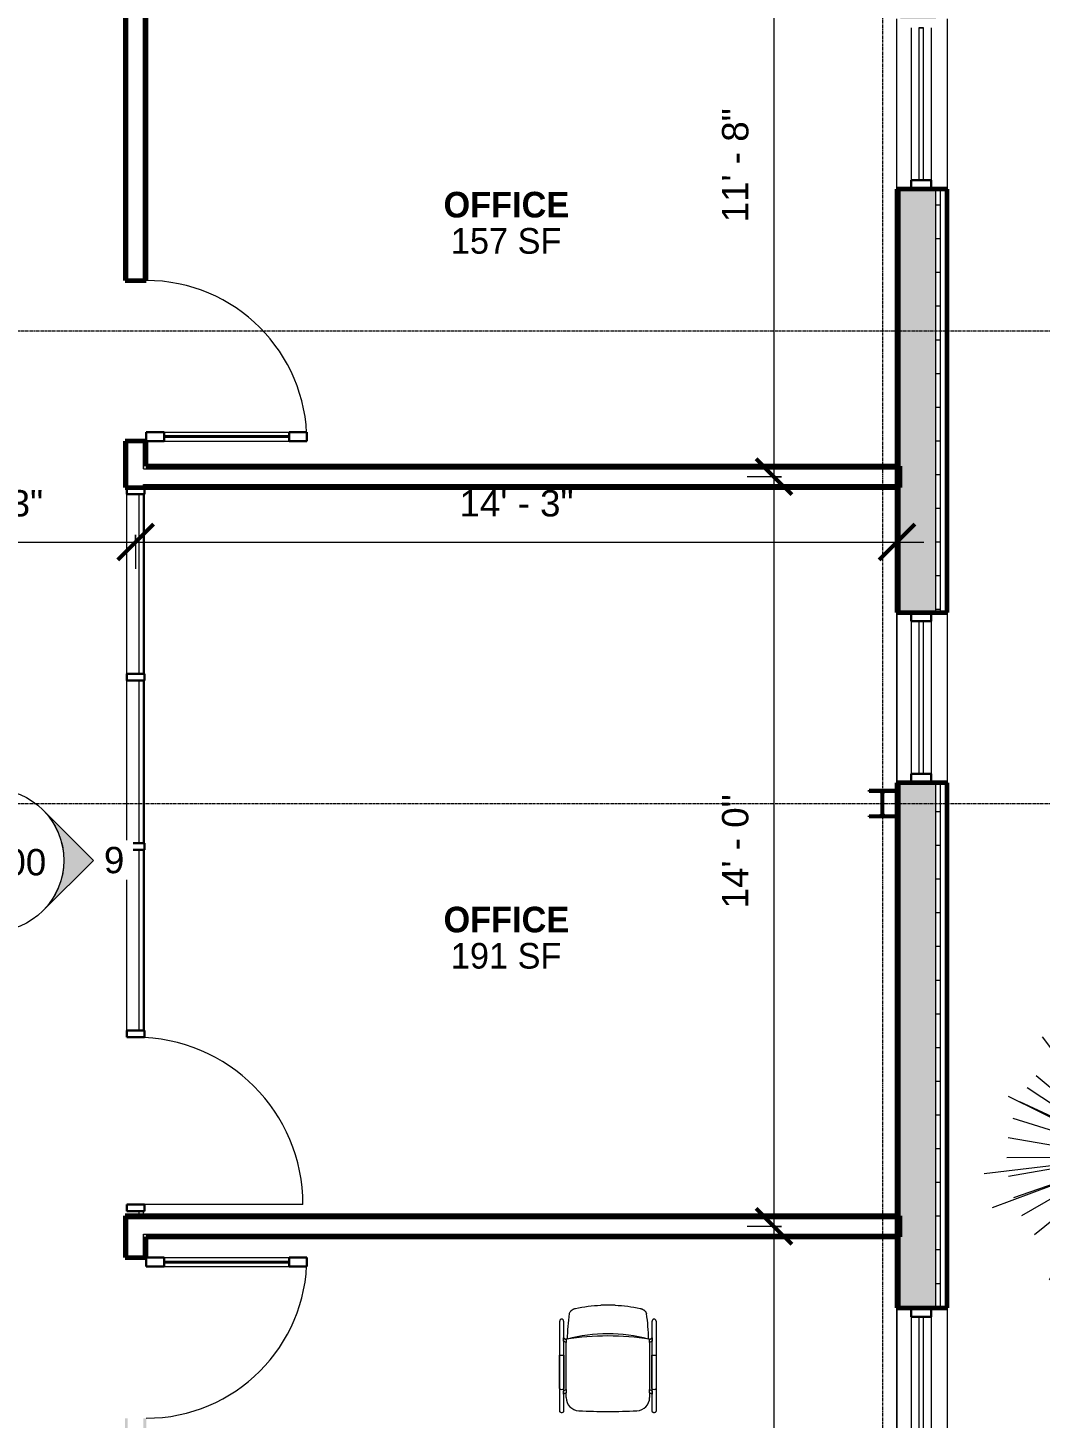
# Model space of a CAD drawing. Header units: inches. Extents: x 30 to 2293, y -1876 to -115.
# Drawn here: x 1838.8 to 2065.7, y -1148.2 to -836.6 of the extents above; entities that cross this region are included whole.
import ezdxf

# ---------------------------------------------------------------- set-up
doc = ezdxf.new("R2010")
doc.units = ezdxf.units.IN
doc.header["$MEASUREMENT"] = 0
doc.linetypes.add('Grid Line 1_2_', pattern=[0.875, 0.5, -0.125, 0.125, -0.125])
for name, color, linetype, lineweight in [('A-ANNO-DIMS', 211, 'Continuous', 9), ('A-ANNO-DIMS-64', 211, 'Continuous', 9), ('A-AREA-IDEN', 2, 'Continuous', 9), ('A-DOOR', 31, 'Continuous', 18), ('A-DOOR-GLAZ', 31, 'Continuous', 40), ('A-GLAZ-CURT', 52, 'Continuous', 9), ('A-GLAZ-CWMG', 51, 'Continuous', 9), ('A-WALL', 113, 'Continuous', 18), ('A-WALL-PATT', 111, 'Continuous', 60), ('G-ANNO-SYMB', 111, 'Continuous', 9), ('I-FURN', 30, 'Continuous', 9), ('I-WALL', 2, 'Continuous', 18), ('L-PLNT', 71, 'Continuous', 9), ('L-SITE-WALL', 31, 'Continuous', 18), ('S-COLS', 52, 'Continuous', 9), ('S-GRID', 1, 'Continuous', 9)]:
    doc.layers.add(name, color=color, linetype=linetype, lineweight=lineweight)
doc.styles.add('Arial', font='arial.ttf', dxfattribs={"height": 5.901198})
doc.styles.add('Century Gothic', font='GOTHIC.TTF', dxfattribs={"height": 5.748447})
doc.styles.add('Century Gothic_B', font='GOTHICB.TTF', dxfattribs={"height": 5.744479})
doc.dimstyles.new('Linear_-_3_32__Arial', dxfattribs={"dimscale": 12, "dimtxt": 6, "dimasz": 0.666667, "dimexe": 0.5, "dimexo": 0.333333, "dimgap": 0.333333, "dimtad": 1, "dimdec": 0, "dimzin": 1, "dimdsep": 46, "dimlunit": 4, "dimtxsty": 'Arial', "dimblk1": 'OBLIQUE', "dimblk2": 'OBLIQUE', "dimsah": 1, "dimcen": 0.09, "dimdle": 0.5, "dimazin": 0, "dimtfac": 1, "dimtdec": 4, "dimtix": 1, "dimtmove": 0, "dimatfit": 3, "dimfxl": 1, "dimtvp": 1, "dimfrac": 2, "dimtolj": 1, "dimtzin": 0, "dimarcsym": 2})
doc.dimstyles.new('Linear_-_3_32__Arial_1', dxfattribs={"dimscale": 12, "dimtxt": 6, "dimasz": 0.666667, "dimexe": 0.5, "dimexo": 0.333333, "dimgap": 0.333333, "dimtad": 1, "dimdec": 0, "dimzin": 1, "dimdsep": 46, "dimlunit": 4, "dimtxsty": 'Arial', "dimblk1": 'OBLIQUE', "dimblk2": 'OBLIQUE', "dimsah": 1, "dimcen": 0.09, "dimdle": 0.5, "dimazin": 0, "dimtfac": 1, "dimtdec": 4, "dimtix": 1, "dimtmove": 0, "dimatfit": 3, "dimfxl": 1, "dimtvp": 1, "dimfrac": 2, "dimtolj": 1, "dimtzin": 0, "dimarcsym": 2})
doc.dimstyles.new('Linear_-_3_32__Arial_2', dxfattribs={"dimscale": 12, "dimtxt": 6, "dimasz": 0.666667, "dimexe": 0.5, "dimexo": 0.333333, "dimgap": 0.333333, "dimtad": 1, "dimdec": 0, "dimzin": 1, "dimdsep": 46, "dimlunit": 4, "dimtxsty": 'Arial', "dimblk1": 'OBLIQUE', "dimblk2": 'OBLIQUE', "dimsah": 1, "dimcen": 0.09, "dimdle": 0.5, "dimazin": 0, "dimtfac": 1, "dimtdec": 4, "dimtix": 1, "dimtmove": 0, "dimatfit": 3, "dimfxl": 1, "dimtvp": 1, "dimfrac": 2, "dimtolj": 1, "dimtzin": 0, "dimarcsym": 2})
pattern_1 = [(0, (0, 0), (20.48, 5.12), [0.845, -14.515, 0.845, -14.515, -81.92]), (0, (0, 0), (20.48, 5.12), [-30.72, 0.845, -29.875, 0.845, -14.515, -35.84]), (0, (0, 0), (20.48, 5.12), [-76.8, 0.845, -9.395, 0.845, -24.755]), (120, (7.68, 2.56), (-14.67405, 15.1762), [0.845, -14.515, 0.845, -14.515, -81.92]), (120, (7.68, 2.56), (-14.67405, 15.1762), [-30.72, 0.845, -29.875, 0.845, -14.515, -35.84]), (120, (7.68, 2.56), (-14.67405, 15.1762), [-76.8, 0.845, -9.395, 0.845, -24.755]), (240, (10.24, 12.8), (-5.80595, -20.2962), [0.845, -14.515, 0.845, -14.515, -81.92]), (240, (10.24, 12.8), (-5.80595, -20.2962), [-30.72, 0.845, -29.875, 0.845, -14.515, -35.84]), (240, (10.24, 12.8), (-5.80595, -20.2962), [-76.8, 0.845, -9.395, 0.845, -24.755])]

# ---------------------------------------------------------------- blocks, each defined once
blk = doc.blocks.new('RPC Shrub - Thevetia 5_-6_-453034-Floor Plan - Office Annex')
at = {"layer": 'L-PLNT', "color": 252}
for p, q in [((0, 0), (4.76, 33)), ((0, 0), (-14.27, 30.13)), ((0, 0), (13.06, 28.42)), ((0, 0), (17.61, 28.31)), ((-13.3, 27.78), (-8.64, 18.07)), ((-12.09, 25.26), (-7.86, 16.43)), ((-7.96, 26.84), (-5.59, 18.01)), ((-2.95, 27.84), (-2.02, 18.97)), ((2.95, 27.84), (2.02, 18.97)), ((7.96, 26.84), (5.59, 18.01)), ((12.09, 25.26), (7.86, 16.43)), ((0, 0), (-23.79, 23.36)), ((-16.33, 22.75), (-10.57, 14.53)), ((16.33, 22.75), (10.57, 14.53)), ((-19.56, 20.03), (-12.68, 13.05)), ((19.56, 20.03), (12.68, 13.05)), ((-22.54, 16.61), (-13.53, 10.3)), ((0, 0), (28.36, 17.54)), ((22.54, 16.61), (13.53, 10.3)), ((-24.88, 12.85), (-15.27, 7.81)), ((24.88, 12.85), (15.27, 7.81)), ((31.57, 10.71), (20.84, 7.07)), ((0, 0), (-28.22, 8.69)), ((-26.46, 9.16), (-18.94, 6.43)), ((4.91, 1.65), (22, 7.37)), ((26.46, 9.16), (18.94, 6.43)), ((0, 0), (-33, 4.76)), ((-27.42, 5.69), (-19.78, 4.12)), ((27.42, 5.69), (19.78, 4.12)), ((-27.9, 2.4), (-20.28, 1.69)), ((0, 0), (-20.61, -26.21)), ((0, 0), (-13.93, -30.29)), ((0, 0), (31.86, -9.81)), ((0, 0), (21.02, -25.88)), ((0, 0), (6.52, -32.7)), ((27.9, 2.4), (20.28, 1.69)), ((-29.1, -10.08), (0.46, -0.17)), ((-27.9, -2.4), (-20.28, -1.69)), ((27.9, -2.4), (20.28, -1.69)), ((-27.42, -5.69), (-19.78, -4.12)), ((27.42, -5.69), (19.78, -4.12)), ((-26.46, -9.16), (-18.94, -6.43)), ((-24.88, -12.85), (-15.27, -7.81)), ((24.88, -12.85), (15.27, -7.81)), ((26.46, -9.16), (18.94, -6.43)), ((-22.54, -16.61), (-13.53, -10.3)), ((22.54, -16.61), (13.53, -10.3)), ((-19.56, -20.03), (-12.68, -13.05)), ((-16.33, -22.75), (-10.57, -14.53)), ((16.33, -22.75), (10.57, -14.53)), ((19.56, -20.03), (12.68, -13.05)), ((-12.09, -25.26), (-7.86, -16.43)), ((-7.96, -26.84), (-5.59, -18.01)), ((7.96, -26.84), (5.59, -18.01)), ((12.09, -25.26), (7.86, -16.43)), ((-2.95, -27.84), (-2.02, -18.97)), ((2.95, -27.84), (2.02, -18.97))]:
    blk.add_line(p, q, dxfattribs=at)
for start, end in [(0, 180), (180, 0)]:
    blk.add_arc((0, 0), 2, start, end, dxfattribs=at)
blk = doc.blocks.new('Rectangular Mullion - Exterior 2_ x 4_5_-607528-Floor Plan - Office Annex')
at = {"layer": 'A-GLAZ-CWMG', "color": 50, "lineweight": 30}
for p, q in [((-1, 1.5), (1, 1.5)), ((-1, -3), (-1, 1.5)), ((1, 1.5), (1, -3)), ((1, -3), (-1, -3))]:
    blk.add_line(p, q, dxfattribs=at)
blk = doc.blocks.new('System Panel - Exterior Glazing-607532-Floor Plan - Office Annex')
at = {"layer": 'A-GLAZ-CURT', "color": 10, "lineweight": 18}
for p, q in [((17.09375, 1.25), (-17.09375, 1.25)), ((-17.09375, 1.25), (-17.09375, 0.25)), ((-17.09375, 0.25), (17.09375, 0.25)), ((17.09375, 0.25), (17.09375, 1.25))]:
    blk.add_line(p, q, dxfattribs=at)
at = {"layer": 'A-GLAZ-CURT', "color": 130}
for p, q in [((-17.09375, 0.25), (-17.09375, 1.25)), ((17.09375, 1.25), (17.09375, 0.25))]:
    blk.add_line(p, q, dxfattribs=at)
at = {"layer": 'A-GLAZ-CURT', "color": 254}
for p, q in [((17.09375, 1.25), (-17.09375, 1.25)), ((-17.09375, 0.25), (17.09375, 0.25))]:
    blk.add_line(p, q, dxfattribs=at)
blk = doc.blocks.new('Rectangular Mullion - Exterior 2_ x 4_5_-435687-Floor Plan - Office Annex')
at = {"layer": 'A-GLAZ-CWMG', "color": 7}
for p, q in [((1188.75, -1530.09), (1154.56, -1530.09)), ((1188.75, -1534.59), (1154.56, -1534.59))]:
    blk.add_line(p, q, dxfattribs=at)
blk = doc.blocks.new('Open Source Metal Building_Exterior_rvt-1-Floor Plan - Office Annex')
at = {"layer": 'A-WALL-PATT', "lineweight": 9}
h = blk.add_hatch(dxfattribs=at)
h.set_pattern_fill('FP_2', color=8, style=0, pattern_type=2)
h.set_pattern_definition([(161.57, (0.32, 0.32), (-2.56049618, -0.0005374), [0, -18.214, 2.022, 0]), (18.43, (-0.32, 0.32), (-2.56049618, 0.0005374), [0, -18.214, 2.022, 0]), (108.43, (0.32, 0.32), (1.2792209, -6.40087673), [6.07, -14.166]), (71.57, (-0.32, 0.32), (1.2792209, 6.40087673), [6.07, -14.166])])
h.paths.add_polyline_path([(2042.31, -1123.5), (2042.31, -1005.79), (2034.31, -1005.79), (2034.31, -1123.5)], flags=0)
h.paths.add_polyline_path([(2042.31, -967.6), (2042.31, -872.76), (2034.31, -872.76), (2034.31, -967.6)], flags=0)
h.paths.add_polyline_path([(2042.31, -834.57), (2042.31, -696.46), (2034.31, -696.46), (2034.31, -834.57)], flags=0)
h = blk.add_hatch(dxfattribs=at)
h.set_pattern_fill('FP_3', style=0, pattern_type=2)
h.set_pattern_definition([(0, (0, 0), (0, 7.554), []), (90, (0, 0), (-7.554, 5e-16), [])])
h.paths.add_polyline_path([(2043.31, -1123.5), (2043.31, -1005.79), (2042.31, -1005.79), (2042.31, -1123.5)], flags=0)
h.paths.add_polyline_path([(2042.31, -967.6), (2043.31, -967.6), (2043.31, -872.76), (2042.31, -872.76)], flags=0)
h.paths.add_polyline_path([(2043.31, -834.57), (2043.31, -697.46), (2042.31, -697.46), (2042.31, -834.57)], flags=0)
at = {"layer": 'S-COLS'}
h = blk.add_hatch(dxfattribs=at)
h.set_pattern_fill('FP_4', color=256, style=0, pattern_type=2)
h.set_pattern_definition([(45, (0, 0), (-6.335677, 6.335677), []), (45, (0, 9.6), (-6.335677, 6.335677), [])])
h.paths.add_polyline_path([(2033.31, -1013.46), (2033.31, -1013.2), (2030.92, -1013.2), (2030.57, -1013.05), (2030.43, -1012.71), (2030.43, -1008.22), (2030.57, -1007.87), (2030.92, -1007.73), (2033.31, -1007.73), (2033.31, -1007.47), (2027.32, -1007.47), (2027.32, -1007.73), (2029.71, -1007.73), (2030.05, -1007.87), (2030.2, -1008.22), (2030.2, -1012.71), (2030.05, -1013.05), (2029.71, -1013.2), (2027.32, -1013.2), (2027.32, -1013.46)], flags=0)
at = {"layer": 'A-WALL', "color": 10}
for p, q in [((2034.31, -967.6), (2034.31, -872.76)), ((2042.31, -967.6), (2042.31, -872.76)), ((2043.31, -967.6), (2043.31, -872.76)), ((2034.31, -1123.5), (2034.31, -1005.79)), ((2042.31, -1123.5), (2042.31, -1005.79)), ((2043.31, -1123.5), (2043.31, -1005.79))]:
    blk.add_line(p, q, dxfattribs=at)
at = {"layer": 'L-SITE-WALL', "color": 10}
for p, q in [((2033.56, -872.76), (2033.56, -834.57)), ((2044.81, -834.57), (2044.81, -872.76)), ((2033.56, -1005.79), (2033.56, -967.6)), ((2044.81, -967.6), (2044.81, -1005.79)), ((2033.56, -1161.69), (2033.56, -1123.5)), ((2044.81, -1123.5), (2044.81, -1161.69))]:
    blk.add_line(p, q, dxfattribs=at)
at = {"layer": 'L-SITE-WALL', "color": 250, "lineweight": 60}
for p, q in [((2033.56, -872.76), (2033.56, -967.6)), ((2044.81, -872.76), (2033.56, -872.76)), ((2044.81, -967.6), (2044.81, -872.76)), ((2033.56, -967.6), (2044.81, -967.6)), ((2033.56, -1005.79), (2033.56, -1123.5)), ((2044.81, -1005.79), (2033.56, -1005.79)), ((2044.81, -1123.5), (2044.81, -1005.79)), ((2033.56, -1123.5), (2044.81, -1123.5))]:
    blk.add_line(p, q, dxfattribs=at)
at = {"layer": 'S-COLS', "color": 90, "lineweight": 40}
for p, q in [((2033.31, -1007.47), (2027.32, -1007.47)), ((2027.32, -1007.47), (2027.32, -1007.73)), ((2027.32, -1007.73), (2029.71, -1007.73)), ((2030.2, -1008.22), (2030.2, -1012.71)), ((2030.43, -1012.71), (2030.43, -1008.22)), ((2030.92, -1007.73), (2033.31, -1007.73)), ((2033.31, -1007.73), (2033.31, -1007.47)), ((2029.71, -1013.2), (2027.32, -1013.2)), ((2027.32, -1013.2), (2027.32, -1013.46)), ((2027.32, -1013.46), (2033.31, -1013.46)), ((2033.31, -1013.2), (2030.92, -1013.2)), ((2033.31, -1013.46), (2033.31, -1013.2))]:
    blk.add_line(p, q, dxfattribs=at)
for centre, start, end in [((2029.71, -1008.22), 0, 90), ((2030.92, -1008.22), 90, 180), ((2029.71, -1012.71), 270, 0), ((2030.92, -1012.71), 180, 270)]:
    blk.add_arc(centre, 0.49, start, end, dxfattribs=at)
at = {"layer": 'S-GRID', "linetype": 'Grid Line 1_2_'}
for p, q in [((2030.31, -114.83), (2030.31, -1843.89)), ((62.02, -904.46), (2260.57, -904.46)), ((62.02, -1010.46), (2260.57, -1010.46))]:
    blk.add_line(p, q, dxfattribs=at)
at = {"lineweight": 9}
for name, p, rotation in [('Rectangular Mullion - Exterior 2_ x 4_5_-435687-Floor Plan - Office Annex', (506.66, -2025.32), 89.99999999999892), ('System Panel - Exterior Glazing-607532-Floor Plan - Office Annex', (2039.75, -853.67), 89.99999999999874), ('Rectangular Mullion - Exterior 2_ x 4_5_-435687-Floor Plan - Office Annex', (506.66, -2158.35), 89.99999999999892), ('System Panel - Exterior Glazing-607532-Floor Plan - Office Annex', (2039.75, -986.69), 89.99999999999874), ('RPC Shrub - Thevetia 5_-6_-453034-Floor Plan - Office Annex', (2086.19, -1089.46), 314.9999999999999), ('Rectangular Mullion - Exterior 2_ x 4_5_-435687-Floor Plan - Office Annex', (506.66, -2314.25), 89.99999999999892), ('System Panel - Exterior Glazing-607532-Floor Plan - Office Annex', (2039.75, -1142.59), 89.99999999999874)]:
    blk.add_blockref(name, p, dxfattribs=dict(at, rotation=rotation))
at = {"lineweight": 9, "extrusion": (0, 0, -1), "rotation": 90.0000000000013}
for p in [(-2039.75, -871.76), (-2039.75, -968.6), (-2039.75, -1004.79), (-2039.75, -1124.5)]:
    blk.add_blockref('Rectangular Mullion - Exterior 2_ x 4_5_-607528-Floor Plan - Office Annex', p, dxfattribs=at)
blk = doc.blocks.new('Single-Glass 1 - 36_ x 84_-564716-Floor Plan - Office Annex')
at = {"layer": 'A-DOOR', "lineweight": 30}
for p, q in [((16, -2.375), (16, -6.375)), ((18, -2.375), (16, -2.375)), ((18, -2.375), (18, -6.375)), ((16, -6.375), (18, -6.375)), ((16, -34.375), (16, -38.375)), ((16, -34.375), (18, -34.375)), ((18, -34.375), (18, -38.375)), ((18, -38.375), (16, -38.375))]:
    blk.add_line(p, q, dxfattribs=at)
at = {"layer": 'A-DOOR', "lineweight": 9}
for p, q in [((16, -6.375), (16, -34.375)), ((18, -6.375), (18, -34.375))]:
    blk.add_line(p, q, dxfattribs=at)
blk.add_arc((18, -2.375), 36, 180, 270, dxfattribs=at)
at = {"layer": 'A-DOOR-GLAZ'}
blk.add_line((17, -34.375), (17, -6.375), dxfattribs=at)
blk = doc.blocks.new('Haworth_Chair_Lively-Side - With Arms_With Glides-474266-Floor Plan - Office Annex')
at = {"layer": 'I-FURN'}
for p, q in [((-6.29, -16.14), (-6.29, 3.99)), ((-5.42, 3.99), (-5.42, -16.14)), ((14.42, -16.14), (14.42, 3.99)), ((15.29, 3.99), (15.29, -16.14)), ((-5.42, 0.23), (-4.86, -0.09)), ((-5.42, -0.48), (-5.42, 0.23)), ((-4.86, -0.09), (-4.86, 0.98)), ((13.86, 0.98), (13.86, -0.09)), ((13.86, -0.09), (14.42, 0.23)), ((14.42, 0.23), (14.42, -0.48)), ((-6.36, -8.46), (-6.36, -1)), ((-4.86, -0.81), (-5.42, -0.48)), ((-5.35, -1), (-5.35, -8.46)), ((-4.86, -0.09), (-4.86, -0.81)), ((-4.86, -11.32), (-4.86, -0.81)), ((13.86, -0.81), (13.86, -0.09)), ((14.42, -0.48), (13.86, -0.81)), ((13.86, -0.81), (13.86, -11.32)), ((14.35, -8.46), (14.35, -1)), ((15.36, -1), (15.36, -8.46)), ((-5.35, -8.46), (-6.36, -8.46)), ((15.36, -8.46), (14.35, -8.46)), ((-5.42, -11.64), (-4.86, -11.32)), ((-5.42, -12.36), (-5.42, -11.64)), ((-4.86, -12.03), (-5.42, -12.36)), ((-4.86, -11.32), (-4.86, -12.03)), ((-4.86, -12.08), (-4.86, -12.03)), ((13.86, -11.32), (14.42, -11.64)), ((13.86, -12.03), (13.86, -11.32)), ((13.86, -12.03), (13.86, -12.08)), ((14.42, -12.36), (13.86, -12.03)), ((14.42, -11.64), (14.42, -12.36))]:
    blk.add_line(p, q, dxfattribs=at)
for centre, radius, start, end in [((-1.86, 0.98), 3, 92.7663, 180), ((4.5, -130.61), 134.74, 87.2337, 92.7663), ((10.86, 0.98), 3, 0, 87.2337), ((-5.85, -1.66), 0.831, 52.699, 127.301), ((14.85, -1.66), 0.831, 52.699, 127.301), ((4.5, 47.54), 60.34, 261.0783, 278.9217), ((4.5, 20.76), 34.07, 254.4672, 285.5328), ((33.87, -11.77), 38.49, 180.4288, 189.0203), ((-24.87, -11.77), 38.49, 350.9797, 359.5712), ((-5.85, -16.14), 0.438, 180, 0), ((14.85, -16.14), 0.438, 180, 0), ((4.5, 26.37), 46.09, 268.0092, 271.9908)]:
    blk.add_arc(centre, radius, start, end, dxfattribs=at)
for points, knots in [([(-6.29, 3.99), (-6.29, 4.04), (-6.28, 4.12), (-6.22, 4.24), (-6.13, 4.33), (-5.99, 4.41), (-5.8, 4.43), (-5.63, 4.37), (-5.52, 4.28), (-5.46, 4.19), (-5.43, 4.1), (-5.42, 4.03), (-5.42, 3.99)], [-1, -1, -1, -1, -0.903846, -0.807692, -0.711538, -0.615385, -0.461538, -0.307692, -0.230769, -0.153846, -0.076923, 0, 0, 0, 0]), ([(14.42, 3.99), (14.42, 4.04), (14.43, 4.12), (14.49, 4.24), (14.58, 4.33), (14.72, 4.41), (14.91, 4.43), (15.08, 4.37), (15.19, 4.28), (15.25, 4.19), (15.28, 4.1), (15.29, 4.03), (15.29, 3.99)], [-1, -1, -1, -1, -0.903846, -0.807692, -0.711538, -0.615385, -0.461538, -0.307692, -0.230769, -0.153846, -0.076923, 0, 0, 0, 0]), ([(-2.75, -18.97), (-2.83, -18.95), (-2.96, -18.92), (-3.11, -18.86), (-3.23, -18.81), (-3.32, -18.76), (-3.39, -18.72), (-3.49, -18.66), (-3.6, -18.58), (-3.73, -18.47), (-3.86, -18.34), (-3.99, -18.18), (-4.1, -17.99), (-4.14, -17.87), (-4.15, -17.81)], [-1, -1, -1, -1, -0.892857, -0.839286, -0.785714, -0.732143, -0.705357, -0.678571, -0.571429, -0.5, -0.428571, -0.285714, -0.142857, 0, 0, 0, 0]), ([(13.15, -17.81), (13.13, -17.9), (13.06, -18.08), (12.89, -18.31), (12.73, -18.47), (12.62, -18.56), (12.5, -18.65), (12.37, -18.73), (12.23, -18.81), (12.03, -18.9), (11.86, -18.95), (11.75, -18.97)], [-1, -1, -1, -1, -0.785714, -0.571429, -0.5, -0.428571, -0.357143, -0.285714, -0.214286, -0.142857, 0, 0, 0, 0])]:
    blk.add_open_spline(points, degree=3, knots=knots, dxfattribs=at)
for points in [[(2.9, -19.69), (1.95, -19.65), (0.06, -19.48), (-1.82, -19.17), (-2.75, -18.97)], [(11.75, -18.97), (10.82, -19.17), (8.94, -19.48), (7.05, -19.65), (6.1, -19.69)]]:
    blk.add_open_spline(points, degree=3, dxfattribs=at)
blk = doc.blocks.new('System Panel - Glazed-700954-Floor Plan - Office Annex')
at = {"layer": 'A-GLAZ-CURT', "lineweight": 18}
for p, q in [((20.125, 1.75), (-20.125, 1.75)), ((-20.125, 1.75), (-20.125, 0.75)), ((-20.125, 0.75), (20.125, 0.75)), ((20.125, 0.75), (20.125, 1.75))]:
    blk.add_line(p, q, dxfattribs=at)
blk = doc.blocks.new('Rectangular Mullion - 2_5_ x 5_ rectangular-700947-Floor Plan - Office Annex')
at = {"layer": 'A-GLAZ-CWMG'}
for p, q in [((1860.94, -981.34), (1860.94, -941.09)), ((1864.94, -981.34), (1864.94, -941.09))]:
    blk.add_line(p, q, dxfattribs=at)
blk = doc.blocks.new('Rectangular Mullion - 2_5_ x 5_ rectangular-612077-Floor Plan - Office Annex')
at = {"layer": 'A-GLAZ-CWMG', "lineweight": 30}
for p, q in [((0, 2), (-1.5, 2)), ((-1.5, 2), (-1.5, -2)), ((0, -2), (0, 2)), ((-1.5, -2), (0, -2))]:
    blk.add_line(p, q, dxfattribs=at)
blk = doc.blocks.new('System Panel - Glazed-700955-Floor Plan - Office Annex')
at = {"layer": 'A-GLAZ-CURT', "lineweight": 18}
for p, q in [((18.25, 1.75), (-18.25, 1.75)), ((-18.25, 1.75), (-18.25, 0.75)), ((-18.25, 0.75), (18.25, 0.75)), ((18.25, 0.75), (18.25, 1.75))]:
    blk.add_line(p, q, dxfattribs=at)
blk = doc.blocks.new('System Panel - Glazed-700956-Floor Plan - Office Annex')
at = {"layer": 'A-GLAZ-CURT', "lineweight": 18}
for p, q in [((20.25, 1.75), (-20.25, 1.75)), ((-20.25, 1.75), (-20.25, 0.75)), ((-20.25, 0.75), (20.25, 0.75)), ((20.25, 0.75), (20.25, 1.75))]:
    blk.add_line(p, q, dxfattribs=at)
blk = doc.blocks.new('System Panel - Glazed-700957-Floor Plan - Office Annex')
at = {"layer": 'A-GLAZ-CURT', "lineweight": 18}
for p, q in [((0.5, 1.75), (-0.5, 1.75)), ((-0.5, 1.75), (-0.5, 0.75)), ((-0.5, 0.75), (0.5, 0.75)), ((0.5, 0.75), (0.5, 1.75))]:
    blk.add_line(p, q, dxfattribs=at)
blk = doc.blocks.new('Rectangular Mullion - 2_5_ x 5_ rectangular-700951-Floor Plan - Office Annex')
at = {"layer": 'A-GLAZ-CWMG'}
for p, q in [((1860.94, -1019.34), (1860.94, -982.84)), ((1864.94, -1019.34), (1864.94, -982.84))]:
    blk.add_line(p, q, dxfattribs=at)
blk = doc.blocks.new('Rectangular Mullion - 2_5_ x 5_ rectangular-700952-Floor Plan - Office Annex')
at = {"layer": 'A-GLAZ-CWMG'}
for p, q in [((1860.94, -1061.34), (1860.94, -1020.84)), ((1864.94, -1061.34), (1864.94, -1020.84))]:
    blk.add_line(p, q, dxfattribs=at)
blk = doc.blocks.new('Rectangular Mullion - 2_5_ x 5_ rectangular-612075-Floor Plan - Office Annex')
at = {"layer": 'A-GLAZ-CWMG', "lineweight": 30}
for p, q in [((-0.75, 2), (0.75, 2)), ((-0.75, -2), (-0.75, 2)), ((0.75, 2), (0.75, -2)), ((0.75, -2), (-0.75, -2))]:
    blk.add_line(p, q, dxfattribs=at)
blk = doc.blocks.new('Door_Single_Storefront - one-700958-Floor Plan - Office Annex')
at = {"layer": 'A-DOOR'}
blk.add_line((-18.75, -37.5), (-18.75, 0), dxfattribs=at)
blk.add_arc((-18.75, 0), 37.5, 270, 0, dxfattribs=at)
blk = doc.blocks.new('Rectangular Mullion - 2_5_ x 5_ rectangular-614138-Floor Plan - Office Annex')
at = {"layer": 'A-GLAZ-CWMG', "lineweight": 30}
for p, q in [((-0.75, 2), (0.75, 2)), ((-0.75, -2), (-0.75, 2)), ((0.75, 2), (0.75, -2)), ((0.75, -2), (-0.75, -2))]:
    blk.add_line(p, q, dxfattribs=at)
blk = doc.blocks.new('Single-Glass 1 - 36_ x 84_-564710-Floor Plan - Office Annex')
at = {"layer": 'A-DOOR', "lineweight": 30}
for p, q in [((16, 34.375), (16, 38.375)), ((18, 38.375), (16, 38.375)), ((18, 34.375), (18, 38.375)), ((16, 34.375), (18, 34.375)), ((16, 6.375), (18, 6.375)), ((16, 2.375), (16, 6.375)), ((18, 2.375), (18, 6.375)), ((18, 2.375), (16, 2.375))]:
    blk.add_line(p, q, dxfattribs=at)
at = {"layer": 'A-DOOR', "lineweight": 9}
for p, q in [((16, 6.375), (16, 34.375)), ((18, 6.375), (18, 34.375))]:
    blk.add_line(p, q, dxfattribs=at)
blk.add_arc((18, 2.375), 36, 90, 180, dxfattribs=at)
at = {"layer": 'A-DOOR-GLAZ'}
blk.add_line((17, 34.375), (17, 6.375), dxfattribs=at)
blk = doc.blocks.new('Elevation - Filled Arrow-152140-Floor Plan - Office Annex')
at = {"layer": 'G-ANNO-SYMB'}
blk.add_circle((0, 0), 0.25, dxfattribs=at)
blk = doc.blocks.new('Elevation - Filled Arrow-151867-Floor Plan - Office Annex')
at = {"layer": 'G-ANNO-SYMB'}
h = blk.add_hatch(color=256, dxfattribs=at)
edge = h.paths.add_edge_path(flags=0)
edge.add_line((0, 0.3536), (0.1768, 0.1768))
edge.add_arc((0, 0), 0.25, 45, 135)
edge.add_line((-0.1768, 0.1768), (0, 0.3536))
for p, q in [((0, 0.3536), (-0.1768, 0.1768)), ((0, 0.3536), (-0.1768, 0.1768)), ((0.1768, 0.1768), (0, 0.3536)), ((0.1768, 0.1768), (0, 0.3536))]:
    blk.add_line(p, q, dxfattribs=at)
blk.add_arc((0, 0), 0.25, 45, 135, dxfattribs=at)
blk = doc.blocks.new('DIMBLOCK41-Floor Plan - Office Annex')
at = {"layer": 'A-ANNO-DIMS-64', "lineweight": 50}
for p, q in [((2006.01, -797.66), (2002.01, -793.66)), ((2006.01, -797.66), (2010.01, -801.66)), ((2006.01, -937.21), (2002.01, -933.21)), ((2006.01, -937.21), (2010.01, -941.21))]:
    blk.add_line(p, q, dxfattribs=at)
at = {"layer": 'A-ANNO-DIMS-64'}
for p, q in [((2007.67, -797.66), (2000.01, -797.66)), ((2006.01, -797.66), (2006.01, -937.21)), ((2006.01, -797.66), (2007.67, -797.66)), ((2007.67, -937.21), (2000.01, -937.21)), ((2006.01, -937.21), (2007.67, -937.21))]:
    blk.add_line(p, q, dxfattribs=at)
at = {"layer": 'A-ANNO-DIMS-64', "color": 0, "insert": (1994.36, -880.18), "char_height": 5.901, "width": 30.5723, "attachment_point": 1, "rotation": 90, "line_spacing_factor": 0.938532, "style": 'Arial'}
blk.add_mtext('11\' - 8"', dxfattribs=at)
blk = doc.blocks.new('_Oblique')
at = {"color": 0, "linetype": 'ByBlock', "lineweight": -2}
blk.add_line((-0.5, -0.5), (0.5, 0.5), dxfattribs=at)
blk = doc.blocks.new('DIMBLOCK42-Floor Plan - Office Annex')
at = {"layer": 'A-ANNO-DIMS-64', "lineweight": 50}
for p, q in [((2006.01, -937.21), (2002.01, -933.21)), ((2006.01, -937.21), (2010.01, -941.21)), ((2006.01, -1105.21), (2002.01, -1101.21)), ((2006.01, -1105.21), (2010.01, -1109.21))]:
    blk.add_line(p, q, dxfattribs=at)
at = {"layer": 'A-ANNO-DIMS-64'}
for p, q in [((2007.67, -937.21), (2000.01, -937.21)), ((2006.01, -937.21), (2006.01, -1105.21)), ((2006.01, -937.21), (2007.67, -937.21)), ((2007.67, -1105.21), (2000.01, -1105.21)), ((2006.01, -1105.21), (2007.67, -1105.21))]:
    blk.add_line(p, q, dxfattribs=at)
at = {"layer": 'A-ANNO-DIMS-64', "color": 0, "insert": (1994.36, -1033.95), "char_height": 5.901, "width": 30.5723, "attachment_point": 1, "rotation": 90, "line_spacing_factor": 0.938532, "style": 'Arial'}
blk.add_mtext('14\' - 0"', dxfattribs=at)
blk = doc.blocks.new('DIMBLOCK43-Floor Plan - Office Annex')
at = {"layer": 'A-ANNO-DIMS-64', "lineweight": 50}
for p, q in [((2006.01, -1105.21), (2002.01, -1101.21)), ((2006.01, -1105.21), (2010.01, -1109.21)), ((2006.01, -1345.21), (2002.01, -1341.21)), ((2006.01, -1345.21), (2010.01, -1349.21))]:
    blk.add_line(p, q, dxfattribs=at)
at = {"layer": 'A-ANNO-DIMS-64'}
for p, q in [((2007.67, -1105.21), (2000.01, -1105.21)), ((2006.01, -1105.21), (2006.01, -1345.21)), ((2006.01, -1105.21), (2007.67, -1105.21)), ((2007.67, -1345.21), (2000.01, -1345.21)), ((2006.01, -1345.21), (2007.67, -1345.21))]:
    blk.add_line(p, q, dxfattribs=at)
at = {"layer": 'A-ANNO-DIMS-64', "color": 0, "insert": (1994.36, -1237.95), "char_height": 5.901, "width": 30.5723, "attachment_point": 1, "rotation": 90, "line_spacing_factor": 0.938532, "style": 'Arial'}
blk.add_mtext('20\' - 0"', dxfattribs=at)
blk = doc.blocks.new('DIMBLOCK56-Floor Plan - Office Annex')
at = {"layer": 'A-ANNO-DIMS-64', "lineweight": 50}
for p, q in [((1800.44, -951.85), (1804.44, -947.85)), ((1862.94, -951.85), (1866.94, -947.85)), ((1800.44, -951.85), (1796.44, -955.85)), ((1862.94, -951.85), (1858.94, -955.85))]:
    blk.add_line(p, q, dxfattribs=at)
at = {"layer": 'A-ANNO-DIMS-64'}
for p, q in [((1800.44, -950.2), (1800.44, -957.85)), ((1800.44, -951.85), (1800.44, -950.2)), ((1862.94, -950.2), (1862.94, -957.85)), ((1862.94, -951.85), (1862.94, -950.2)), ((1800.44, -951.85), (1862.94, -951.85))]:
    blk.add_line(p, q, dxfattribs=at)
at = {"layer": 'A-ANNO-DIMS-64', "color": 0, "insert": (1821.21, -940.2), "char_height": 5.901, "width": 25.1446, "attachment_point": 1, "line_spacing_factor": 0.938532, "style": 'Arial'}
blk.add_mtext('5\' - 3"', dxfattribs=at)
blk = doc.blocks.new('DIMBLOCK57-Floor Plan - Office Annex')
at = {"layer": 'A-ANNO-DIMS-64'}
for p, q in [((2033.56, -1230.21), (2033.56, -945.85)), ((1862.94, -950.2), (1862.94, -957.85)), ((1862.94, -951.85), (1862.94, -950.2)), ((1862.94, -951.85), (2039.56, -951.85)), ((2033.56, -951.85), (2033.56, -1230.21))]:
    blk.add_line(p, q, dxfattribs=at)
at = {"layer": 'A-ANNO-DIMS-64', "lineweight": 50}
for p, q in [((1862.94, -951.85), (1866.94, -947.85)), ((2033.56, -951.85), (2037.56, -947.85)), ((1862.94, -951.85), (1858.94, -955.85)), ((2033.56, -951.85), (2029.56, -955.85))]:
    blk.add_line(p, q, dxfattribs=at)
at = {"layer": 'A-ANNO-DIMS-64', "color": 0, "insert": (1935.51, -940.2), "char_height": 5.901, "width": 30.5723, "attachment_point": 1, "line_spacing_factor": 0.938532, "style": 'Arial'}
blk.add_mtext('14\' - 3"', dxfattribs=at)

msp = doc.modelspace()

# ---------------------------------------------------------------- hatches: boundary and pattern name
at = {"layer": 'A-WALL-PATT', "lineweight": 9}
h = msp.add_hatch(dxfattribs=at)
h.set_pattern_fill('FP_1', color=256, style=0, pattern_type=2)
h.set_pattern_definition(pattern_1)
h.paths.add_polyline_path([(1861.19, -1371.84), (1861.19, -1148.21), (1860.56, -1148.21), (1860.56, -1371.84)], flags=0)
h.paths.add_polyline_path([(1861.19, -1112.21), (1861.19, -1102.84), (1860.56, -1102.84), (1860.56, -1112.21)], flags=0)
h.paths.add_polyline_path([(1861.19, -939.59), (1861.19, -929.21), (1860.56, -929.21), (1860.56, -939.59)], flags=0)
h.paths.add_polyline_path([(1861.19, -893.21), (1861.19, -800.04), (1860.56, -800.04), (1860.56, -893.21)], flags=0)
h = msp.add_hatch(dxfattribs=at)
h.set_pattern_fill('FP_1', color=256, style=0, pattern_type=2)
h.set_pattern_definition(pattern_1)
h.paths.add_polyline_path([(1865.31, -1372.46), (1865.31, -1346.96), (1864.69, -1346.96), (1864.69, -1372.46)], flags=0)
h.paths.add_polyline_path([(1865.31, -1343.46), (1865.31, -1148.21), (1864.69, -1148.21), (1864.69, -1343.46)], flags=0)
h.paths.add_polyline_path([(1865.31, -1112.21), (1865.31, -1106.96), (1864.69, -1106.96), (1864.69, -1112.21)], flags=0)
h.paths.add_polyline_path([(1865.31, -939.59), (1865.31, -938.96), (1864.69, -938.96), (1864.69, -939.59)], flags=0)
h.paths.add_polyline_path([(1864.69, -935.46), (1865.31, -935.46), (1865.31, -929.21), (1864.69, -929.21)], flags=0)
h.paths.add_polyline_path([(1865.31, -893.21), (1865.31, -799.41), (1864.69, -799.41), (1864.69, -893.21)], flags=0)
h = msp.add_hatch(dxfattribs=at)
h.set_pattern_fill('FP_1', color=256, style=0, pattern_type=2)
h.set_pattern_definition(pattern_1)
h.paths.add_polyline_path([(2034.31, -935.46), (2034.31, -934.84), (1865.31, -934.84), (1865.31, -935.46), (1949.7, -935.46)], flags=0)
h = msp.add_hatch(dxfattribs=at)
h.set_pattern_fill('FP_1', color=256, style=0, pattern_type=2)
h.set_pattern_definition(pattern_1)
h.paths.add_polyline_path([(2034.31, -939.59), (2034.31, -938.96), (1865.31, -938.96), (1865.31, -939.59), (1949.7, -939.59)], flags=0)
h = msp.add_hatch(dxfattribs=at)
h.set_pattern_fill('FP_1', color=256, style=0, pattern_type=2)
h.set_pattern_definition(pattern_1)
h.paths.add_polyline_path([(2034.31, -1103.46), (2034.31, -1102.84), (1861.19, -1102.84), (1861.19, -1103.46), (2014.81, -1103.46)], flags=0)
h = msp.add_hatch(dxfattribs=at)
h.set_pattern_fill('FP_1', color=256, style=0, pattern_type=2)
h.set_pattern_definition(pattern_1)
h.paths.add_polyline_path([(2034.31, -1107.59), (2034.31, -1106.96), (1865.31, -1106.96), (1865.31, -1107.59), (2014.81, -1107.59)], flags=0)

# ---------------------------------------------------------------- linework, layer by layer
at = {"layer": 'A-WALL'}
for p, q in [((1861.19, -893.21), (1861.19, -799.41)), ((1864.69, -893.21), (1864.69, -799.41)), ((1861.19, -939.59), (1861.19, -929.21)), ((1864.69, -935.46), (1864.69, -929.21)), ((1864.69, -935.46), (2034.31, -935.46)), ((1864.69, -939.59), (1864.69, -938.96)), ((1864.69, -938.96), (2034.31, -938.96)), ((1861.19, -1112.21), (1861.19, -1103.46)), ((1861.19, -1103.46), (2034.31, -1103.46)), ((1864.69, -1112.21), (1864.69, -1106.96)), ((1864.69, -1106.96), (2034.31, -1106.96))]:
    msp.add_line(p, q, dxfattribs=at)
at = {"layer": 'I-WALL', "lineweight": 60}
for p, q in [((1860.56, -800.04), (1860.56, -893.21)), ((1865.31, -893.21), (1865.31, -800.04)), ((1860.56, -893.21), (1865.31, -893.21)), ((1860.56, -929.21), (1860.56, -939.59)), ((1865.31, -929.21), (1860.56, -929.21)), ((1865.31, -934.84), (1865.31, -929.21)), ((2034.31, -934.84), (1865.31, -934.84)), ((2034.31, -939.59), (2034.31, -934.84)), ((1860.56, -939.59), (2034.31, -939.59)), ((1860.56, -1102.84), (1860.56, -1112.21)), ((2034.31, -1102.84), (1860.56, -1102.84)), ((2034.31, -1107.59), (2034.31, -1102.84)), ((1865.31, -1112.21), (1865.31, -1107.59)), ((1865.31, -1107.59), (2034.31, -1107.59)), ((1860.56, -1112.21), (1865.31, -1112.21))]:
    msp.add_line(p, q, dxfattribs=at)

# ---------------------------------------------------------------- block references
at = {"layer": 'A-DOOR'}
for name, p, rotation in [('Single-Glass 1 - 36_ x 84_-564710-Floor Plan - Office Annex', (1862.94, -911.21), 269.9999999999998), ('Door_Single_Storefront - one-700958-Floor Plan - Office Annex', (1862.94, -1081.59), 89.9999999999999), ('Single-Glass 1 - 36_ x 84_-564716-Floor Plan - Office Annex', (1862.94, -1130.21), 89.9999999999999)]:
    msp.add_blockref(name, p, dxfattribs=dict(at, rotation=rotation))
at = {"layer": 'A-GLAZ-CURT', "rotation": 269.9999999999999}
for name, p in [('System Panel - Glazed-700954-Floor Plan - Office Annex', (1862.94, -961.21)), ('System Panel - Glazed-700955-Floor Plan - Office Annex', (1862.94, -1001.09)), ('System Panel - Glazed-700956-Floor Plan - Office Annex', (1862.94, -1041.09)), ('System Panel - Glazed-700957-Floor Plan - Office Annex', (1862.94, -1102.34))]:
    msp.add_blockref(name, p, dxfattribs=at)
at = {"layer": 'A-GLAZ-CWMG', "rotation": 89.9999999999999}
msp.add_blockref('Rectangular Mullion - 2_5_ x 5_ rectangular-612077-Floor Plan - Office Annex', (1862.94, -939.59), dxfattribs=at)
at = {"layer": 'A-GLAZ-CWMG'}
for name in ['Rectangular Mullion - 2_5_ x 5_ rectangular-700947-Floor Plan - Office Annex', 'Rectangular Mullion - 2_5_ x 5_ rectangular-700951-Floor Plan - Office Annex', 'Rectangular Mullion - 2_5_ x 5_ rectangular-700952-Floor Plan - Office Annex']:
    msp.add_blockref(name, (0, 0), dxfattribs=at)
at = {"layer": 'A-GLAZ-CWMG', "extrusion": (0, 0, -1), "rotation": 270.0000000000001}
for name, p in [('Rectangular Mullion - 2_5_ x 5_ rectangular-612075-Floor Plan - Office Annex', (-1862.94, -982.09)), ('Rectangular Mullion - 2_5_ x 5_ rectangular-612075-Floor Plan - Office Annex', (-1862.94, -1020.09)), ('Rectangular Mullion - 2_5_ x 5_ rectangular-612075-Floor Plan - Office Annex', (-1862.94, -1062.09)), ('Rectangular Mullion - 2_5_ x 5_ rectangular-614138-Floor Plan - Office Annex', (-1862.94, -1101.09))]:
    msp.add_blockref(name, p, dxfattribs=at)
at = {"layer": 'G-ANNO-SYMB', "xscale": 63.99999999999997, "yscale": 63.99999999999997, "zscale": 63.99999999999997}
msp.add_blockref('Elevation - Filled Arrow-152140-Floor Plan - Office Annex', (1830.84, -1023.18), dxfattribs=at)
at = {"layer": 'I-FURN', "rotation": 180}
msp.add_blockref('Haworth_Chair_Lively-Side - With Arms_With Glides-474266-Floor Plan - Office Annex', (1973.28, -1142.58), dxfattribs=at)

# ---------------------------------------------------------------- texts
at = {"layer": 'A-AREA-IDEN', "attachment_point": 2}
for s, insert, char_height, width, line_spacing_factor, style in [('OFFICE', (1946.03, -873.34), 5.744, 32.4, 0.984796, 'Century Gothic_B'), ('157 SF', (1945.98, -881.46), 5.748, 27.648, 0.984117, 'Century Gothic'), ('OFFICE', (1946.03, -1033.57), 5.744, 32.4, 0.984796, 'Century Gothic_B'), ('191 SF', (1945.98, -1041.69), 5.748, 27.648, 0.984117, 'Century Gothic')]:
    msp.add_mtext(s, dxfattribs=dict(at, insert=insert, char_height=char_height, width=width, line_spacing_factor=line_spacing_factor, style=style))

# ---------------------------------------------------------------- dimensions: what is measured, and where the dimension line sits
at = {"layer": 'A-ANNO-DIMS'}
for base, p1, p2, override, picture, middle in [((2006.01, -937.21), (2011.67, -797.66), (2011.67, -937.21), {"dimpost": '<>', "dimfxl": 139.546315}, 'DIMBLOCK41-Floor Plan - Office Annex', (1999, -867.44)), ((2006.01, -1105.21), (2011.67, -937.21), (2011.67, -1105.21), {"dimpost": '<>', "dimfxl": 168}, 'DIMBLOCK42-Floor Plan - Office Annex', (1999, -1021.21)), ((2006.01, -1345.21), (2011.67, -1105.21), (2011.67, -1345.21), {"dimpost": '<>', "dimfxl": 240}, 'DIMBLOCK43-Floor Plan - Office Annex', (1999, -1225.21))]:
    dim = msp.add_linear_dim(base=base, p1=p1, p2=p2, angle=90, dimstyle='Linear_-_3_32__Arial_1', override=override, dxfattribs=at)
    dim.commit()
    dim.dimension.update_dxf_attribs({"geometry": picture, "text_midpoint": middle})
dim = msp.add_linear_dim(base=(1862.93665682, -951.85329595), p1=(1800.43665682, -946.1964417), p2=(1862.93665682, -946.1964417), dimstyle='Linear_-_3_32__Arial', override={"dimpost": '<>', "dimfxl": 62.5}, dxfattribs=at)
dim.commit()
dim.dimension.update_dxf_attribs({"geometry": 'DIMBLOCK56-Floor Plan - Office Annex', "text_midpoint": (1831.68665682, -944.83829116)})

# ---------------------------------------------------------------- next in the draw order: texts
at = {"layer": 'G-ANNO-SYMB', "insert": (1831.91, -1020.64), "char_height": 5.901, "width": 26.208, "attachment_point": 2, "line_spacing_factor": 0.938532, "style": 'Arial', "bg_fill": 3, "box_fill_scale": 1.25, "bg_fill_color": 0, "bg_fill_transparency": 0}
msp.add_mtext('A-500', dxfattribs=at)

# ---------------------------------------------------------------- next in the draw order: block references
at = {"layer": 'G-ANNO-SYMB', "extrusion": (0, 0, -1), "xscale": 63.99999999999997, "yscale": 63.99999999999997, "zscale": 63.99999999999997, "rotation": 90.00000000000067}
msp.add_blockref('Elevation - Filled Arrow-151867-Floor Plan - Office Annex', (-1830.84, -1023.18), dxfattribs=at)

# ---------------------------------------------------------------- next in the draw order: texts
at = {"layer": 'G-ANNO-SYMB', "insert": (1858.12, -1020.16), "char_height": 5.9, "width": 5.472, "attachment_point": 2, "line_spacing_factor": 0.938532, "style": 'Arial', "bg_fill": 3, "box_fill_scale": 1.25, "bg_fill_color": 0, "bg_fill_transparency": 0}
msp.add_mtext('9', dxfattribs=at)

# ---------------------------------------------------------------- next in the draw order: dimensions: what is measured, and where the dimension line sits
at = {"layer": 'A-ANNO-DIMS'}
dim = msp.add_linear_dim(base=(2033.56, -951.85), p1=(1862.94, -946.2), p2=(2033.56, -1234.21), dimstyle='Linear_-_3_32__Arial_2', override={"dimpost": '<>', "dimfxl": 334.761436}, dxfattribs=at)
dim.commit()
dim.dimension.update_dxf_attribs({"geometry": 'DIMBLOCK57-Floor Plan - Office Annex', "text_midpoint": (1948.25, -944.84)})

# ---------------------------------------------------------------- next in the draw order: block references
at = {"lineweight": 5}
msp.add_blockref('Open Source Metal Building_Exterior_rvt-1-Floor Plan - Office Annex', (0, 0), dxfattribs=at)

doc.saveas('drawing.dxf')
